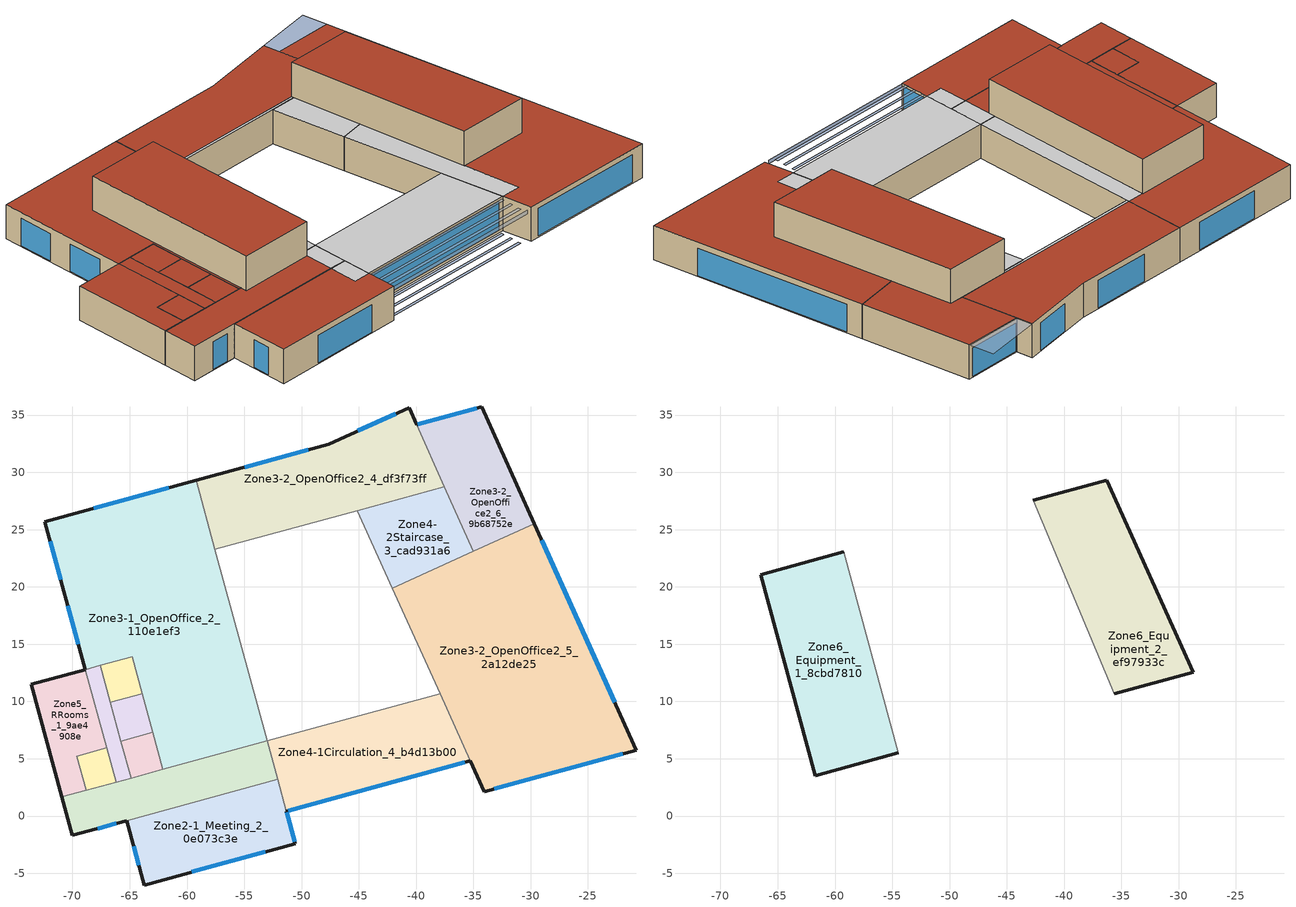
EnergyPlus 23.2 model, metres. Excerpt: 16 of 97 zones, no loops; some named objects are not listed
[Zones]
Zone2-1_Meeting_2_0e073c3e
 floor to Zone2-1_Meeting_3_3b5615bf (Generic Interior Floor): -52.08,3.19 -50.55,-2.42 -63.74,-6.02 -65.27,-0.41 z18.5
 wall outside (Ext_W): -65.27,-0.41 -63.74,-6.02 -50.55,-2.42 -51.32,0.43 z18.5:22
 wall to Zone4-1Circulation_5_8dfb2da8 (Generic Interior Wall): -52.08,3.19 -65.27,-0.41 z18.5:22
 wall to Zone4-1Circulation_4_b4d13b00 (Generic Interior Wall): -51.32,0.43 -52.08,3.19 z18.5:22
 window (U 0.29 SHGC 0.4 Simple Glazing Window): -59.58,-4.89 -53.17,-3.14 / -64.66,-2.65 -64.21,-4.29 z18.6:21.4; -50.6,-2.23 -51.3,0.34 z18.8:21.7
 ceiling to Zone1-1_Atrium_6a8d9a73 (Generic Interior Ceiling): -53.72,2.75 -52.96,-0.01 -51.32,0.43 -52.08,3.19 z22
 roof outside (Ext_R): -65.27,-0.41 -63.74,-6.02 -50.55,-2.42 -51.32,0.43 -52.96,-0.01 -53.72,2.75 z22
Zone2-1_Meeting_6_75394d70
 floor to Zone2-1_Meeting_11_ce9d4c2e (Generic Interior Floor): -62.99,7.3 -62.11,4.08 -64.89,3.32 -65.77,6.54 z18.5
 wall to Zone7Shaft_1_fdb86ad9 (Generic Interior Wall): -65.77,6.54 -64.89,3.32 z18.5:22
 wall to Zone4-1Circulation_5_8dfb2da8 (Generic Interior Wall): -64.89,3.32 -62.11,4.08 z18.5:22
 wall to Zone3-1_OpenOffice_2_110e1ef3 (Generic Interior Wall): -62.11,4.08 -62.99,7.3 z18.5:22
 wall to Zone2-1_Meeting_7_f519f905 (Generic Interior Wall): -62.99,7.3 -65.77,6.54 z18.5:22
 roof outside (Ext_R): -65.77,6.54 -64.89,3.32 -62.11,4.08 -62.99,7.3 z22
Zone2-1_Meeting_7_f519f905
 floor to Zone2-1_Meeting_10_183a7ef1 (Generic Interior Floor): -63.91,10.68 -62.99,7.3 -65.77,6.54 -66.69,9.92 z18.5
 wall to Zone7Shaft_1_fdb86ad9 (Generic Interior Wall): -66.69,9.92 -65.77,6.54 z18.5:22
 wall to Zone3-1_OpenOffice_2_110e1ef3 (Generic Interior Wall): -62.99,7.3 -63.91,10.68 z18.5:22
 wall to Zone2-1_Meeting_8_3de49b7e (Generic Interior Wall): -63.91,10.68 -66.69,9.92 z18.5:22
 roof outside (Ext_R): -66.69,9.92 -65.77,6.54 -62.99,7.3 -63.91,10.68 z22
Zone2-1_Meeting_8_3de49b7e
 floor to Zone2-1_Meeting_9_dc6c83d3 (Generic Interior Floor): -64.79,13.9 -63.91,10.68 -66.69,9.92 -67.57,13.14 z18.5
 wall to Zone7Shaft_1_fdb86ad9 (Generic Interior Wall): -67.57,13.14 -66.69,9.92 z18.5:22
 wall to Zone3-1_OpenOffice_2_110e1ef3 (Generic Interior Wall): -63.91,10.68 -64.79,13.9 -67.57,13.14 z18.5:22
 roof outside (Ext_R): -67.57,13.14 -66.69,9.92 -63.91,10.68 -64.79,13.9 z22
Zone3-1_OpenOffice_2_110e1ef3
 floor to Zone3-1_OpenOffice_3_5765be82 (Generic Interior Floor): -59.21,29.3 -53,6.56 -62.11,4.08 -64.79,13.9 -68.87,12.79 -72.4,25.7 z18.5
 wall outside (Ext_W): -59.21,29.3 -72.4,25.7 -68.87,12.79 z18.5:22
 wall to Zone7Shaft_1_fdb86ad9 (Generic Interior Wall): -68.87,12.79 -67.57,13.14 z18.5:22
 wall to Zone1-1_Atrium_6a8d9a73 (Generic Interior Wall): -53,6.56 -57.56,23.27 z18.5:22
 wall to Zone4-1Circulation_5_8dfb2da8 (Generic Interior Wall): -62.11,4.08 -53,6.56 z18.5:22
 wall to Zone3-2_OpenOffice2_4_df3f73ff (Generic Interior Wall): -57.56,23.27 -59.21,29.3 z18.5:22
 window (U 0.29 SHGC 0.4 Simple Glazing Window): -70.39,18.34 -69.48,14.99 / -71.93,23.97 -71.01,20.62 / -61.59,28.65 -68.14,26.86 z18.6:21.4
 ceiling to Zone1-1_Atrium_6a8d9a73 (Generic Interior Ceiling): -59.26,23.05 -54.64,6.12 -53,6.56 -57.62,23.5 z22
 roof outside (Ext_R): -72.4,25.7 -68.87,12.79 -64.79,13.9 -62.11,4.08 -61.88,4.14 -66.5,21.08 -57.62,23.5 -59.21,29.3 z22
Zone3-2_OpenOffice2_4_df3f73ff
 floor to Zone3-2_OpenOffice2_9_6c3225f9 (Generic Interior Floor): -40.62,35.63 -37.53,28.73 -57.56,23.27 -59.21,29.3 -47.65,32.46 z18.5
 wall outside (Ext_W): -39.96,34.15 -40.62,35.63 -47.65,32.46 -59.21,29.3 z18.5:22
 wall to Zone4-2Staircase_3_cad931a6 (Generic Interior Wall): -45.14,26.66 -37.53,28.73 z18.5:22
 wall to Zone3-2_OpenOffice2_6_9b68752e (Generic Interior Wall): -37.53,28.73 -39.96,34.15 z18.5:22
 wall to Zone1-1_Atrium_6a8d9a73 (Generic Interior Wall): -57.56,23.27 -45.14,26.66 z18.5:22
 window (U 0.29 SHGC 0.4 Simple Glazing Window): -49.44,31.97 -54.95,30.46 / -41.8,35.1 -45.08,33.62 z18.6:21.4
 ceiling to Zone1-1_Atrium_6a8d9a73 (Generic Interior Ceiling): -57.62,23.5 -57.56,23.27 -42.61,27.35 -42.71,27.57 z22
 roof outside (Ext_R): -59.21,29.3 -57.62,23.5 -37.63,28.96 -40.62,35.63 -47.65,32.46 z22
Zone3-2_OpenOffice2_5_2a12de25
 floor to Zone3-2_OpenOffice2_8_104f9eb4 (Generic Interior Floor): -29.7,25.53 -20.78,5.76 -34.06,2.14 -42.07,19.88 z18.5
 wall outside (Ext_W): -35.27,4.82 -34.06,2.14 -20.78,5.76 -29.7,25.53 z18.5:22
 wall to Zone4-2Staircase_3_cad931a6 (Generic Interior Wall): -35.01,23.11 -42.07,19.88 z18.5:22
 wall to Zone4-1Circulation_4_b4d13b00 (Generic Interior Wall): -37.92,10.68 -35.27,4.82 z18.5:22
 wall to Zone3-2_OpenOffice2_6_9b68752e (Generic Interior Wall): -29.7,25.53 -35.01,23.11 z18.5:22
 wall to Zone1-1_Atrium_6a8d9a73 (Generic Interior Wall): -42.07,19.88 -37.92,10.68 z18.5:22
 window (U 0.29 SHGC 0.4 Simple Glazing Window): -22.67,9.93 -29.04,24.07 z18.6:21.4; -33.2,2.37 -21.97,5.44 z18.65:21.45
 ceiling to Zone1-1_Atrium_6a8d9a73 (Generic Interior Ceiling): -42.07,19.88 -35.27,4.82 -33.39,5.33 -39.9,20.87 z22
 roof outside (Ext_R): -33.75,23.68 -28.72,12.54 -35.62,10.65 -33.39,5.33 -35.27,4.82 -34.06,2.14 -20.78,5.76 -29.7,25.53 z22
Zone3-2_OpenOffice2_6_9b68752e
 floor to Zone3-2_OpenOffice2_7_76c03369 (Generic Interior Floor): -34.28,35.7 -29.7,25.53 -35.01,23.11 -39.96,34.15 z18.5
 wall outside (Ext_W): -29.7,25.53 -34.28,35.7 -39.96,34.15 z18.5:22
 wall to Zone4-2Staircase_3_cad931a6 (Generic Interior Wall): -37.53,28.73 -35.01,23.11 z18.5:22
 window (U 0.29 SHGC 0.4 Simple Glazing Window): -34.73,35.58 -39.87,34.18 z18.6:21.5
 roof outside (Ext_R): -39.96,34.15 -37.63,28.96 -36.3,29.32 -33.75,23.68 -29.7,25.53 -34.28,35.7 z22
Zone4-1Circulation_4_b4d13b00
 floor to Zone4-1Circulation_8_3570322d (Generic Interior Floor): -37.92,10.68 -35.27,4.82 -51.32,0.43 -53,6.56 z18.5
 wall outside (Ext_W): -51.32,0.43 -35.27,4.82 z18.5:22
 wall to Zone4-1Circulation_5_8dfb2da8 (Generic Interior Wall): -53,6.56 -52.08,3.19 z18.5:22
 wall to Zone1-1_Atrium_6a8d9a73 (Generic Interior Wall): -37.92,10.68 -53,6.56 z18.5:22
 window (U 0.29 SHGC 0.4 Simple Glazing Window): -51.18,0.47 -35.75,4.69 z18.8:21.7
 ceiling to Zone1-1_Atrium_6a8d9a73 (Generic Interior Ceiling): -53,6.56 -51.32,0.43 -35.27,4.82 -37.92,10.68 z22
Zone4-1Circulation_5_8dfb2da8
 floor to Zone4-1Circulation_7_59bbfa97 (Generic Interior Floor): -53,6.56 -52.08,3.19 -70,-1.7 -70.92,1.67 z18.5
 wall outside (Ext_W): -70.92,1.67 -70,-1.7 -65.27,-0.41 z18.5:22
 wall to Zone8_VRF_1_f76cef6a (Generic Interior Wall): -66.19,2.96 -68.8,2.25 z18.5:22
 wall to Zone7Shaft_1_fdb86ad9 (Generic Interior Wall): -64.89,3.32 -66.19,2.96 z18.5:22
 wall to Zone5_RRooms_1_9ae4908e (Generic Interior Wall): -68.8,2.25 -70.92,1.67 z18.5:22
 window (U 0.29 SHGC 0.4 Simple Glazing Window): -67.8,-1.1 -66.16,-0.65 z18.6:21.4
 ceiling to Zone1-1_Atrium_6a8d9a73 (Generic Interior Ceiling): -54.64,6.12 -53.72,2.75 -52.08,3.19 -53,6.56 z22
 roof outside (Ext_R): -70.92,1.67 -70,-1.7 -53.72,2.75 -54.47,5.51 -61.71,3.53 -61.88,4.14 z22
Zone4-2Staircase_3_cad931a6
 floor to Zone4-2Staircase_4_d96fed0a (Generic Interior Floor): -37.53,28.73 -35.01,23.11 -42.07,19.88 -45.14,26.66 z18.5
 wall to Zone1-1_Atrium_6a8d9a73 (Generic Interior Wall): -45.14,26.66 -42.07,19.88 z18.5:22
 ceiling to Zone1-1_Atrium_6a8d9a73 (Generic Interior Ceiling): -45.14,26.66 -42.07,19.88 -39.9,20.87 -42.61,27.35 z22
Zone5_RRooms_1_9ae4908e
 floor to Zone5_RRooms_2_c6d4a9c9 (Generic Interior Floor): -68.87,12.79 -67.01,5.95 -69.61,5.24 -68.8,2.25 -70.92,1.67 -73.6,11.5 z18.5
 wall outside (Ext_W): -68.87,12.79 -73.6,11.5 -70.92,1.67 z18.5:22
 wall to Zone8_VRF_1_f76cef6a (Generic Interior Wall): -68.8,2.25 -69.61,5.24 -67.01,5.95 z18.5:22
 wall to Zone7Shaft_1_fdb86ad9 (Generic Interior Wall): -67.01,5.95 -68.87,12.79 z18.5:22
 roof outside (Ext_R): -73.6,11.5 -70.92,1.67 -68.8,2.25 -69.61,5.24 -67.01,5.95 -68.87,12.79 z22
Zone7Shaft_1_fdb86ad9
 floor to Zone7Shaft_2_d4b916fd (Generic Interior Floor): -67.57,13.14 -64.89,3.32 -66.19,2.96 -68.87,12.79 z18.5
 wall to Zone8_VRF_1_f76cef6a (Generic Interior Wall): -67.01,5.95 -66.19,2.96 z18.5:22
 roof outside (Ext_R): -68.87,12.79 -66.19,2.96 -64.89,3.32 -67.57,13.14 z22
Zone8_VRF_1_f76cef6a
 floor to Zone8_VRF_2_09ef7482 (Generic Interior Floor): -67.01,5.95 -66.19,2.96 -68.8,2.25 -69.61,5.24 z18.5
 roof outside (Ext_R): -69.61,5.24 -68.8,2.25 -66.19,2.96 -67.01,5.95 z22
Zone6_Equipment_1_8cbd7810
 floor to Zone4-1Circulation_5_8dfb2da8 (Generic Interior Floor): -54.64,6.12 -54.47,5.51 -61.71,3.53 -61.88,4.14 z22
 floor to Zone3-1_OpenOffice_2_110e1ef3 (Generic Interior Floor): -59.26,23.05 -54.64,6.12 -61.88,4.14 -66.5,21.08 z22
 wall outside (Ext_W): -59.26,23.05 -66.5,21.08 -61.71,3.53 -54.47,5.51 z22:25.5
 wall to Zone1-1_Atrium_6a8d9a73 (Generic Interior Wall): -54.47,5.51 -59.26,23.05 z22:25.5
 roof outside (Ext_R): -66.5,21.08 -61.71,3.53 -54.47,5.51 -59.26,23.05 z25.5
Zone6_Equipment_2_ef97933c
 floor to Zone4-2Staircase_3_cad931a6 (Generic Interior Floor): -37.53,28.73 -35.01,23.11 -39.9,20.87 -42.61,27.35 z22
 floor to Zone3-2_OpenOffice2_6_9b68752e (Generic Interior Floor): -36.3,29.32 -33.75,23.68 -35.01,23.11 -37.63,28.96 z22
 floor to Zone3-2_OpenOffice2_5_2a12de25 (Generic Interior Floor): -33.75,23.68 -28.72,12.54 -35.62,10.65 -39.9,20.87 z22
 floor to Zone3-2_OpenOffice2_4_df3f73ff (Generic Interior Floor): -37.63,28.96 -37.53,28.73 -42.61,27.35 -42.71,27.57 z22
 wall outside (Ext_W): -35.62,10.65 -28.72,12.54 -36.3,29.32 -42.71,27.57 z22:25.5
 wall to Zone1-1_Atrium_6a8d9a73 (Generic Interior Wall): -42.71,27.57 -35.62,10.65 z22:25.5
 roof outside (Ext_R): -42.71,27.57 -35.62,10.65 -28.72,12.54 -36.3,29.32 z25.5
shading: -35.08,2.55 -35.01,2.31 -50.67,-1.97 -50.74,-1.73 z22.01; -35.6,4.48 -35.54,4.24 -51.2,-0.04 -51.26,0.2 z18.51; -35.34,3.51 -35.27,3.27 -50.93,-1 -51,-0.76 z22.01; -35.34,3.51 -35.27,3.27 -50.93,-1 -51,-0.76 z18.51; -35.08,2.55 -35.01,2.31 -50.67,-1.97 -50.74,-1.73 z18.51; -50.55,-2.41,21.93 -50.55,-2.4,21.6 -34.55,1.97,21.6 -34.55,1.95,21.93; -40.62,35.63 -39.96,34.15 -34.28,35.7 -35.33,37.98 z22; -35.6,4.48 -35.54,4.24 -51.2,-0.04 -51.26,0.2 z22.01
[Building]
HVACDetailed-Oct-13: North Axis {deg}=0; Terrain=City; Solar Distribution=FullExteriorWithReflections
[Site:Location]
Site 1: Latitude {deg}=0; Longitude {deg}=0; Time Zone {hr}=0; Elevation {m}=0
[Site:WaterMainsTemperature]
Calculation Method=CorrelationFromWeatherFile
[SizingPeriod:DesignDay] Month=7; Day of Month=21; Day Type=SummerDesignDay; Dry-Bulb Temperature Range Modifier Type=DefaultMultipliers; Barometric Pressure {Pa}=100832; Wind Speed {m/s}=4.8; Wind Direction {deg}=260; Rain Indicator=No; Snow Indicator=No; Daylight Saving Time Indicator=No; Solar Model Indicator=ASHRAETau2017; Begin Environment Reset Mode=FullResetAtBeginEnvironment
Name | Maximum Dry-Bulb Temperature {C} | Daily Dry-Bulb Temperature Range {deltaC} | Humidity Condition Type | Wetbulb or DewPoint at Maximum Dry-Bulb {C} | Enthalpy at Maximum Dry-Bulb {J/kg}
Edinburgh.AP Ann Clg .4% Condns DB=>MWB | 22.2 | 10.9 | Wetbulb | 16.8
Edinburgh.AP Ann Clg .4% Condns DP=>MDB | 19.2 | 8.1 | Dewpoint | 16.5
Edinburgh.AP Ann Clg .4% Condns Enth=>MDB | 21.1 | 8.1 | Enthalpy |  | 50300
Edinburgh.AP Ann Clg .4% Condns WB=>MDB | 20.9 | 9.3 | Wetbulb | 17.8
[Material] Thermal Absorptance=0.9
Name | Roughness | Thickness {m} | Conductivity {W/m-K} | Density {kg/m3} | Specific Heat {J/kg-K} | Solar Absorptance | Visible Absorptance
Generic Acoustic Tile | MediumSmooth | 0.02 | 0.06 | 368 | 590 | 0.2 | 0.2
Generic Ceiling Air Gap | Smooth | 0.1 | 0.556 | 1.28 | 1000 | 0.7 | 0.7
Generic Gypsum Board | MediumSmooth | 0.0127 | 0.16 | 800 | 1090 | 0.5 | 0.5
Generic LW Concrete | MediumRough | 0.1 | 0.53 | 1280 | 840 | 0.8 | 0.8
Generic Wall Air Gap | Smooth | 0.1 | 0.667 | 1.28 | 1000 | 0.7 | 0.7
[Material:NoMass] Roughness=MediumRough; Thermal Absorptance=0.9; Solar Absorptance=0.7; Visible Absorptance=0.7
Name | Thermal Resistance {m2-K/W}
MaterialExt_R | 7.54231
MaterialExt_W | 6.51667
[WindowMaterial:SimpleGlazingSystem]
U 0.29 SHGC 0.4 Simple Glazing: U-Factor {W/m2-K}=1.64662; Solar Heat Gain Coefficient=0.4; Visible Transmittance=0.6
[Construction]
Ext_R: MaterialExt_R
Ext_W: MaterialExt_W
Generic Interior Ceiling: Generic LW Concrete, Generic Ceiling Air Gap, Generic Acoustic Tile
Generic Interior Floor: Generic Acoustic Tile, Generic Ceiling Air Gap, Generic LW Concrete
Generic Interior Wall: Generic Gypsum Board, Generic Wall Air Gap, Generic Gypsum Board
U 0.29 SHGC 0.4 Simple Glazing Window: U 0.29 SHGC 0.4 Simple Glazing
[Zone] Multiplier=1; Ceiling Height {m}=3.5; Part of Total Floor Area=Yes
Name | Volume {m3}
Zone2-1_Meeting_2_0e073c3e | 278.6
Zone2-1_Meeting_6_75394d70; Zone2-1_Meeting_8_3de49b7e | 33.7069
Zone2-1_Meeting_7_f519f905 | 35.2952
Zone3-1_OpenOffice_2_110e1ef3 | 977.499
Zone3-2_OpenOffice2_4_df3f73ff | 460.475
Zone3-2_OpenOffice2_5_2a12de25 | 979.215
Zone3-2_OpenOffice2_6_9b68752e | 237.256
Zone4-1Circulation_4_b4d13b00 | 358.906
Zone4-1Circulation_5_8dfb2da8 | 227.03
Zone4-2Staircase_3_cad931a6 | 185.158
Zone5_RRooms_1_9ae4908e | 145.341
Zone6_Equipment_1_8cbd7810 | 477.795
Zone6_Equipment_2_ef97933c | 439.119
Zone7Shaft_1_fdb86ad9 | 48.1241
Zone8_VRF_1_f76cef6a | 29.278
[Space]
Name | Zone | Space Type
Zone2-1_Meeting_2_0e073c3e_Space | Zone2-1_Meeting_2_0e073c3e | 2-1_meeting_br_
Zone2-1_Meeting_6_75394d70_Space | Zone2-1_Meeting_6_75394d70 | 2-1_meeting_br_
Zone2-1_Meeting_7_f519f905_Space | Zone2-1_Meeting_7_f519f905 | 2-1_meeting_br_
Zone2-1_Meeting_8_3de49b7e_Space | Zone2-1_Meeting_8_3de49b7e | 2-1_meeting_br_
Zone3-1_OpenOffice_2_110e1ef3_Space | Zone3-1_OpenOffice_2_110e1ef3 | 3-1_openoffice_br_
Zone3-2_OpenOffice2_4_df3f73ff_Space | Zone3-2_OpenOffice2_4_df3f73ff | 3-2_openoffice2_br_
Zone3-2_OpenOffice2_5_2a12de25_Space | Zone3-2_OpenOffice2_5_2a12de25 | 3-2_openoffice2_br_
Zone3-2_OpenOffice2_6_9b68752e_Space | Zone3-2_OpenOffice2_6_9b68752e | 3-2_openoffice2_br_
Zone4-1Circulation_4_b4d13b00_Space | Zone4-1Circulation_4_b4d13b00 | 4-1_circulation_br_
Zone4-1Circulation_5_8dfb2da8_Space | Zone4-1Circulation_5_8dfb2da8 | 4-1_circulation_br_
Zone4-2Staircase_3_cad931a6_Space | Zone4-2Staircase_3_cad931a6 | 4-2_staircase_br_
Zone5_RRooms_1_9ae4908e_Space | Zone5_RRooms_1_9ae4908e | 5_rrooms_br_
Zone6_Equipment_1_8cbd7810_Space | Zone6_Equipment_1_8cbd7810 | 6_equipment_br_
Zone6_Equipment_2_ef97933c_Space | Zone6_Equipment_2_ef97933c | 6_equipment_br_
Zone7Shaft_1_fdb86ad9_Space | Zone7Shaft_1_fdb86ad9 | 7_shaft_br_
Zone8_VRF_1_f76cef6a_Space | Zone8_VRF_1_f76cef6a | 8_vrf_br_
[SpaceList]
2-1_meeting_br_: Zone2-1_Meeting_12_465e56e5_Space, Zone2-1_Meeting_5_b7a8e0c3_Space, Zone2-1_Meeting_10_183a7ef1_Space, Zone2-1_Meeting_1_eca3b0f8_Space, Zone2-1_Meeting_2_0e073c3e_Space, Zone2-1_Meeting_3_3b5615bf_Space, Zone2-1_Meeting_4_154bf8bc_Space, Zone2-1_Meeting_6_75394d70_Space, Zone2-1_Meeting_7_f519f905_Space, Zone2-1_Meeting_8_3de49b7e_Space, Zone2-1_Meeting_9_dc6c83d3_Space, Zone2-1_Meeting_11_ce9d4c2e_Space, Zone2-1_Meeting_13_bad50b7f_Space, Zone2-1_Meeting_14_58c0fe43_Space, Zone2-1_Meeting_15_54a628b9_Space, Zone2-1_Meeting_16_d44de828_Space, Zone2-1_Meeting_17_ad26577d_Space, Zone2-1_Meeting_18_c3fa0ffe_Space, Zone2-1_Meeting_19_6762c5bd_Space, Zone2-1_Meeting_20_bb5f5374_Space
3-1_openoffice_br_: Zone3-1_OpenOffice_3_5765be82_Space, Zone3-1_OpenOffice_5_09eeacda_Space, Zone3-1_OpenOffice_1_9fee57e6_Space, Zone3-1_OpenOffice_2_110e1ef3_Space, Zone3-1_OpenOffice_4_da0df4cb_Space
3-2_openoffice2_br_: Zone3-2_OpenOffice2_16_adf85eec_Space, Zone3-2_OpenOffice2_9_6c3225f9_Space, Zone3-2_OpenOffice2_10_b9c5c1e2_Space, Zone3-2_OpenOffice2_5_2a12de25_Space, Zone3-2_OpenOffice2_15_cc8116dd_Space, Zone3-2_OpenOffice2_18_c00ed735_Space, Zone3-2_OpenOffice2_8_104f9eb4_Space, Zone3-2_OpenOffice2_1_ece2c271_Space, Zone3-2_OpenOffice2_2_5518a8fc_Space, Zone3-2_OpenOffice2_3_c814639c_Space, Zone3-2_OpenOffice2_13_3028a123_Space, Zone3-2_OpenOffice2_4_df3f73ff_Space, Zone3-2_OpenOffice2_6_9b68752e_Space, Zone3-2_OpenOffice2_7_76c03369_Space, Zone3-2_OpenOffice2_17_2225e337_Space, Zone3-2_OpenOffice2_11_e9a9f9c3_Space, Zone3-2_OpenOffice2_12_5847d1c6_Space, Zone3-2_OpenOffice2_14_e2d86807_Space, Zone3-2_OpenOffice2_19_923a5f36_Space
4-1_circulation_br_: Zone4-1Circulation_16_2a4f0543_Space, Zone4-1Circulation_12_c76a91c3_Space, Zone4-1Circulation_5_8dfb2da8_Space, Zone4-1Circulation_4_b4d13b00_Space, Zone4-1Circulation_13_936781d5_Space, Zone4-1Circulation_3_90c8337a_Space, Zone4-1Circulation_8_3570322d_Space, Zone4-1Circulation_1_7168e09f_Space, Zone4-1Circulation_15_3297f70c_Space, Zone4-1Circulation_2_bd6d9cbe_Space, Zone4-1Circulation_6_541f55f8_Space, Zone4-1Circulation_14_3c9cbe47_Space, Zone4-1Circulation_7_59bbfa97_Space, Zone4-1Circulation_9_7399e7a8_Space, Zone4-1Circulation_10_7739e39b_Space, Zone4-1Circulation_11_8851a81f_Space
4-2_staircase_br_: Zone4-2Staircase_6_98eb0e3c_Space, Zone4-2Staircase_4_d96fed0a_Space, Zone4-2Staircase_1_acd995b7_Space, Zone4-2Staircase_2_971aa7ec_Space, Zone4-2Staircase_3_cad931a6_Space, Zone4-2Staircase_5_7ce0751d_Space, Zone4-2Staircase_7_666e637a_Space, Zone4-2Staircase_8_023d3ca0_Space, Zone4-2Staircase_9_593accb5_Space, Zone4-2Staircase_11_8b1e9cfb_Space, Zone4-2Staircase_10_d5759218_Space
5_rrooms_br_: Zone5_RRooms_4_994341f5_Space, Zone5_RRooms_1_9ae4908e_Space, Zone5_RRooms_2_c6d4a9c9_Space, Zone5_RRooms_3_dfa855b2_Space, Zone5_RRooms_5_0ecbe711_Space, Zone5_RRooms_6_ff18170c_Space
6_equipment_br_: Zone6_Equipment_1_8cbd7810_Space, Zone6_Equipment_2_ef97933c_Space, Zone6_Equipment_3_f31a8878_Space
7_shaft_br_: Zone7Shaft_6_667e71f6_Space, Zone7Shaft_1_fdb86ad9_Space, Zone7Shaft_2_d4b916fd_Space, Zone7Shaft_3_ea084389_Space, Zone7Shaft_4_d39f6429_Space, Zone7Shaft_5_db2deef5_Space
8_vrf_br_: Zone8_VRF_3_160597a0_Space, Zone8_VRF_1_f76cef6a_Space, Zone8_VRF_2_09ef7482_Space, Zone8_VRF_4_a320504e_Space, Zone8_VRF_5_13a416ad_Space
[Lights] Design Level Calculation Method=Watts/Area; Return Air Fraction=0; Fraction Radiant=0.32; Fraction Visible=0.25; Fraction Replaceable=1
Name | Zone or ZoneList or Space or SpaceList | Schedule | Watts per Zone Floor Area {W/m2}
lt_2-1_meeting_br_ | 2-1_meeting_br_ | lt_sch_2-1_meeting_br_ | 5.7
lt_3-1_openoffice_br_ | 3-1_openoffice_br_ | lt_sch_3-1_openoffice_br_ | 4.5
lt_3-2_openoffice2_br_ | 3-2_openoffice2_br_ | lt_sch_3-2_openoffice2_br_ | 4.5
lt_4-1_circulation_br_ | 4-1_circulation_br_ | lt_sch_4-1_circulation_br_ | 3.75
lt_4-2_staircase_br_ | 4-2_staircase_br_ | lt_sch_4-2_staircase_br_ | 3.75
lt_5_rrooms_br_ | 5_rrooms_br_ | lt_sch_5_rrooms_br_ | 10
lt_6_equipment_br_ | 6_equipment_br_ | lt_sch_6_equipment_br_ | 3.75
lt_7_shaft_br_ | 7_shaft_br_ | lt_sch_7_shaft_br_ | 0
[People] Number of People Calculation Method=People/Area; Fraction Radiant=0.3; Activity Level Schedule=Seated Adult Activity
Name | Zone or ZoneList or Space or SpaceList | Number of People Schedule | People per Floor Area {person/m2}
ppl_2-1_meeting_br_ | 2-1_meeting_br_ | ppl_sch_2-1_meeting_br_ | 0.5
ppl_3-1_openoffice_br_ | 3-1_openoffice_br_ | ppl_sch_3-1_openoffice_br_ | 0.1
ppl_3-2_openoffice2_br_ | 3-2_openoffice2_br_ | ppl_sch_3-2_openoffice2_br_ | 0.1
ppl_4-1_circulation_br_ | 4-1_circulation_br_ | ppl_sch_4-1_circulation_br_ | 0
ppl_4-2_staircase_br_ | 4-2_staircase_br_ | ppl_sch_4-2_staircase_br_ | 0
ppl_5_rrooms_br_ | 5_rrooms_br_ | ppl_sch_5_rrooms_br_ | 0
ppl_6_equipment_br_ | 6_equipment_br_ | ppl_sch_6_equipment_br_ | 0
ppl_7_shaft_br_ | 7_shaft_br_ | ppl_sch_7_shaft_br_ | 0
[ElectricEquipment] Design Level Calculation Method=Watts/Area; Fraction Latent=0; Fraction Radiant=0; Fraction Lost=0
Name | Zone or ZoneList or Space or SpaceList | Schedule | Watts per Zone Floor Area {W/m2}
eq_2-1_meeting_br_ | 2-1_meeting_br_ | eq_sch_2-1_meeting_br_ | 20
eq_3-1_openoffice_br_ | 3-1_openoffice_br_ | eq_sch_3-1_openoffice_br_ | 16
eq_3-2_openoffice2_br_ | 3-2_openoffice2_br_ | eq_sch_3-2_openoffice2_br_ | 16
eq_4-1_circulation_br_ | 4-1_circulation_br_ | eq_sch_4-1_circulation_br_ | 0
eq_4-2_staircase_br_ | 4-2_staircase_br_ | eq_sch_4-2_staircase_br_ | 0
eq_5_rrooms_br_ | 5_rrooms_br_ | eq_sch_5_rrooms_br_ | 0
eq_6_equipment_br_ | 6_equipment_br_ | eq_sch_6_equipment_br_ | 0
eq_7_shaft_br_ | 7_shaft_br_ | eq_sch_7_shaft_br_ | 0
[ZoneInfiltration:DesignFlowRate] Schedule=inftr_sch_office-m-c_br_; Design Flow Rate Calculation Method=Flow/ExteriorArea; 7th field=0.00027; Constant Term Coefficient=1; Temperature Term Coefficient=0; Velocity Term Coefficient=0
Name | Zone or ZoneList or Space or SpaceList
inftr_office-m-c_br_ 2 | 2-1_meeting_br_
inftr_office-m-c_br_ | 3-1_openoffice_br_
inftr_office-m-c_br_ 12 | 3-2_openoffice2_br_
inftr_office-m-c_br_ 1 | 4-1_circulation_br_
inftr_office-m-c_br_ 9 | 4-2_staircase_br_
inftr_office-m-c_br_ 7 | 5_rrooms_br_
inftr_office-m-c_br_ 11 | 6_equipment_br_
inftr_office-m-c_br_ 5 | 7_shaft_br_
inftr_office-m-c_br_ 8 | 8_vrf_br_
[ZoneVentilation:WindandStackOpenArea] Opening Area {m2}=0; Opening Area Fraction Schedule=NaturalVent; Opening Effectiveness=0; Discharge Coefficient for Opening=0.45; Minimum Indoor Temperature {C}=0; Maximum Indoor Temperature {C}=100; Delta Temperature {deltaC}=-100; Minimum Outdoor Temperature {C}=-100; Maximum Outdoor Temperature {C}=100; Maximum Wind Speed {m/s}=40
Name | Zone or Space | Effective Angle {deg} | Height Difference {m}
win-SW_11_40957d59_Opening | Zone2-1_Meeting_2_0e073c3e | 165 | 0.7
win-NE_25_4cc3e25a_Opening | Zone2-1_Meeting_2_0e073c3e | 255 | 0.7
win-NE_20_3b5b54c8_Opening | Zone2-1_Meeting_2_0e073c3e | 75 | 0.725
win-NE_44_a10dfc16_Opening; win-NE_49_2a193f08_Opening | Zone3-1_OpenOffice_2_110e1ef3 | 255 | 0.7
win-NE_31_934a7124_Opening | Zone3-1_OpenOffice_2_110e1ef3 | 345 | 0.7
win-NE_54_58600712_Opening | Zone3-2_OpenOffice2_4_df3f73ff | 345 | 0.7
win-NE_35_eabce0e2_Opening | Zone3-2_OpenOffice2_4_df3f73ff | 336 | 0.7
win-NE_60_8c6739bc_Opening | Zone3-2_OpenOffice2_5_2a12de25 | 66 | 0.7
win-SW_4_a5a34d8b_Opening | Zone3-2_OpenOffice2_5_2a12de25 | 165 | 0.7
win-NE_38_280f227b_Opening | Zone3-2_OpenOffice2_6_9b68752e | 345 | 0.725
win-SW_6_a6255ac0_Opening | Zone4-1Circulation_4_b4d13b00 | 165 | 0.725
win-NE_21_6db68a06_Opening | Zone4-1Circulation_5_8dfb2da8 | 165 | 0.7
[Zone equipment]
Zone7Shaft_1_fdb86ad9: Zone7Shaft_1_fdb86ad9 Ideal Loads Air System
[Sizing:Zone]
Zone7Shaft_1_fdb86ad9: Zone Cooling Design Supply Air Temperature Input Method=SupplyAirTemperature; Zone Cooling Design Supply Air Temperature {C}=14; Zone Cooling Design Supply Air Temperature Difference {deltaC}=11.11; Zone Heating Design Supply Air Temperature Input Method=SupplyAirTemperature; Zone Heating Design Supply Air Temperature {C}=40; Zone Heating Design Supply Air Temperature Difference {deltaC}=11.11; Zone Cooling Design Supply Air Humidity Ratio {kgWater/kgDryAir}=0.0085; Zone Heating Design Supply Air Humidity Ratio {kgWater/kgDryAir}=0.008; Design Specification Outdoor Air Object=Zone7Shaft_1_fdb86ad9 Zero air DSOA; Cooling Design Air Flow Method=DesignDay; Cooling Design Air Flow Rate {m3/s}=0; Cooling Minimum Air Flow per Zone Floor Area {m3/s-m2}=0.000762; Cooling Minimum Air Flow {m3/s}=0; Cooling Minimum Air Flow Fraction=0; Heating Design Air Flow Method=DesignDay; Heating Design Air Flow Rate {m3/s}=0; Heating Maximum Air Flow per Zone Floor Area {m3/s-m2}=0.002032; Heating Maximum Air Flow {m3/s}=0.141576; Heating Maximum Air Flow Fraction=0.3; Account for Dedicated Outdoor Air System=No; Zone Load Sizing Method=Sensible Load Only No Latent Load; Zone Latent Cooling Design Supply Air Humidity Ratio Input Method=HumidityRatioDifference; Zone Cooling Design Supply Air Humidity Ratio Difference {kgWater/kgDryAir}=0.005; Zone Latent Heating Design Supply Air Humidity Ratio Input Method=HumidityRatioDifference; Zone Humidification Design Supply Air Humidity Ratio Difference {kgWater/kgDryAir}=0.005
[DesignSpecification:OutdoorAir]
Zone7Shaft_1_fdb86ad9 Zero air DSOA: Outdoor Air Method=Sum; Outdoor Air Flow per Person {m3/s-person}=0; Outdoor Air Flow per Zone Floor Area {m3/s-m2}=0; Outdoor Air Flow per Zone {m3/s}=0; Outdoor Air Flow Air Changes per Hour {1/hr}=0
[Schedule:Day:Hourly]
Seated Adult Activity_Day Schedule: Activity Level, 120, 120, 120, 120, 120, 120, 120, 120, 120, 120, 120, 120, 120, 120, 120, 120, 120, 120, 120, 120, 120, 120, 120, 120
NaturalVent_Sunday; NaturalVent_Monday_SmrDsn_WntrDsn 1; NaturalVent_Hol 1; lt_sch_2-1_meeting_br__Sunday; lt_sch_2-1_meeting_br__Monday_SmrDsn_WntrDsn 1; lt_sch_2-1_meeting_br__Hol 1; ppl_sch_2-1_meeting_br__Sunday; ppl_sch_2-1_meeting_br__Monday_SmrDsn_WntrDsn 1; ppl_sch_2-1_meeting_br__Hol 1; lt_sch_3-1_openoffice_br__Sunday; lt_sch_3-1_openoffice_br__Monday_SmrDsn_WntrDsn 1; lt_sch_3-1_openoffice_br__Hol 1; ppl_sch_3-1_openoffice_br__Sunday; ppl_sch_3-1_openoffice_br__Monday_SmrDsn_WntrDsn 1; ppl_sch_3-1_openoffice_br__Hol 1; lt_sch_3-2_openoffice2_br__Sunday; lt_sch_3-2_openoffice2_br__Monday_SmrDsn_WntrDsn 1; lt_sch_3-2_openoffice2_br__Hol 1; ppl_sch_3-2_openoffice2_br__Sunday; ppl_sch_3-2_openoffice2_br__Monday_SmrDsn_WntrDsn 1; ppl_sch_3-2_openoffice2_br__Hol 1; lt_sch_4-1_circulation_br__Sunday; lt_sch_4-1_circulation_br__Monday_SmrDsn_WntrDsn 1; lt_sch_4-1_circulation_br__Hol 1; ppl_sch_4-1_circulation_br__Sunday; ppl_sch_4-1_circulation_br__Monday_SmrDsn_WntrDsn 1; ppl_sch_4-1_circulation_br__Hol 1; lt_sch_4-2_staircase_br__Sunday; lt_sch_4-2_staircase_br__Monday_SmrDsn_WntrDsn 1; lt_sch_4-2_staircase_br__Hol 1; ppl_sch_4-2_staircase_br__Sunday; ppl_sch_4-2_staircase_br__Monday_SmrDsn_WntrDsn 1; ppl_sch_4-2_staircase_br__Hol 1; lt_sch_5_rrooms_br__Sunday; lt_sch_5_rrooms_br__Monday_SmrDsn_WntrDsn 1; lt_sch_5_rrooms_br__Hol 1; ppl_sch_5_rrooms_br__Sunday; ppl_sch_5_rrooms_br__Monday_SmrDsn_WntrDsn 1; ppl_sch_5_rrooms_br__Hol 1; lt_sch_6_equipment_br__Sunday; lt_sch_6_equipment_br__Monday_SmrDsn_WntrDsn 1; lt_sch_6_equipment_br__Hol 1; ppl_sch_6_equipment_br__Sunday; ppl_sch_6_equipment_br__Monday_SmrDsn_WntrDsn 1; ppl_sch_6_equipment_br__Hol 1: Fractional, 0, 0, 0, 0, 0, 0, 0, 0, 0, 0, 0, 0, 0, 0, 0, 0, 0, 0, 0, 0, 0, 0, 0, 0
NaturalVent_SundayWeekday; NaturalVent_Monday_SmrDsn 1: Fractional, 0, 0, 0, 0, 0, 0, 0, 0, 1, 1, 1, 1, 1, 1, 1, 1, 1, 1, 1, 0, 0, 0, 0, 0
lt_sch_2-1_meeting_br__Weekday; lt_sch_2-1_meeting_br__Monday_SmrDsn 1; lt_sch_3-1_openoffice_br__Weekday; lt_sch_3-1_openoffice_br__Monday_SmrDsn 1; lt_sch_3-2_openoffice2_br__Weekday; lt_sch_3-2_openoffice2_br__Monday_SmrDsn 1; lt_sch_4-1_circulation_br__Weekday; lt_sch_4-1_circulation_br__Monday_SmrDsn 1; lt_sch_4-2_staircase_br__Weekday; lt_sch_4-2_staircase_br__Monday_SmrDsn 1; lt_sch_5_rrooms_br__Weekday; lt_sch_5_rrooms_br__Monday_SmrDsn 1: Fractional, 0, 0, 0, 0, 0, 0, 0, 1, 1, 1, 1, 1, 1, 1, 1, 1, 1, 1, 1, 0, 0, 0, 0, 0
ppl_sch_2-1_meeting_br__Weekday; ppl_sch_2-1_meeting_br__Monday_SmrDsn 1; ppl_sch_3-1_openoffice_br__Weekday; ppl_sch_3-1_openoffice_br__Monday_SmrDsn 1; ppl_sch_3-2_openoffice2_br__Weekday; ppl_sch_3-2_openoffice2_br__Monday_SmrDsn 1; ppl_sch_4-1_circulation_br__Weekday; ppl_sch_4-1_circulation_br__Monday_SmrDsn 1; ppl_sch_4-2_staircase_br__Weekday; ppl_sch_4-2_staircase_br__Monday_SmrDsn 1; ppl_sch_5_rrooms_br__Weekday; ppl_sch_5_rrooms_br__Monday_SmrDsn 1: Fractional, 0, 0, 0, 0, 0, 0, 0, 0.25, 0.5, 1, 1, 1, 0.75, 0.75, 1, 1, 1, 0.5, 0.25, 0, 0, 0, 0, 0
eq_sch_2-1_meeting_br__Sunday; eq_sch_2-1_meeting_br__Monday_SmrDsn_WntrDsn 1; eq_sch_2-1_meeting_br__Hol 1; eq_sch_3-1_openoffice_br__Sunday; eq_sch_3-1_openoffice_br__Monday_SmrDsn_WntrDsn 1; eq_sch_3-1_openoffice_br__Hol 1; eq_sch_3-2_openoffice2_br__Sunday; eq_sch_3-2_openoffice2_br__Monday_SmrDsn_WntrDsn 1; eq_sch_3-2_openoffice2_br__Hol 1; eq_sch_4-1_circulation_br__Sunday; eq_sch_4-1_circulation_br__Monday_SmrDsn_WntrDsn 1; eq_sch_4-1_circulation_br__Hol 1; eq_sch_4-2_staircase_br__Sunday; eq_sch_4-2_staircase_br__Monday_SmrDsn_WntrDsn 1; eq_sch_4-2_staircase_br__Hol 1: Fractional, 0.054, 0.054, 0.054, 0.054, 0.054, 0.054, 0.054, 0.054, 0.054, 0.054, 0.054, 0.054, 0.054, 0.054, 0.054, 0.054, 0.054, 0.054, 0.054, 0.054, 0.054, 0.054, 0.054, 0.054
eq_sch_2-1_meeting_br__Weekday; eq_sch_2-1_meeting_br__Monday_SmrDsn 1; eq_sch_3-1_openoffice_br__Weekday; eq_sch_3-1_openoffice_br__Monday_SmrDsn 1; eq_sch_3-2_openoffice2_br__Weekday; eq_sch_3-2_openoffice2_br__Monday_SmrDsn 1; eq_sch_4-1_circulation_br__Weekday; eq_sch_4-1_circulation_br__Monday_SmrDsn 1; eq_sch_4-2_staircase_br__Weekday; eq_sch_4-2_staircase_br__Monday_SmrDsn 1: Fractional, 0.054, 0.054, 0.054, 0.054, 0.054, 0.054, 0.054, 1, 1, 1, 1, 1, 1, 1, 1, 1, 1, 1, 1, 1, 0.054, 0.054, 0.054, 0.054
eq_sch_5_rrooms_br__Sunday; eq_sch_5_rrooms_br__Monday_SmrDsn_WntrDsn 1; eq_sch_5_rrooms_br__Hol 1: Fractional, 0.046, 0.046, 0.046, 0.046, 0.046, 0.046, 0.046, 0.046, 0.046, 0.046, 0.046, 0.046, 0.046, 0.046, 0.046, 0.046, 0.046, 0.046, 0.046, 0.046, 0.046, 0.046, 0.046, 0.046
eq_sch_5_rrooms_br__Weekday; eq_sch_5_rrooms_br__Monday_SmrDsn 1: Fractional, 0.046, 0.046, 0.046, 0.046, 0.046, 0.046, 0.046, 0.046, 1, 1, 1, 1, 1, 1, 1, 1, 1, 1, 0.046, 0.046, 0.046, 0.046, 0.046, 0.046
lt_sch_6_equipment_br__Weekday; lt_sch_6_equipment_br__Monday_SmrDsn 1: Fractional, 0, 0, 0, 0, 0, 0, 0, 0, 0, 1, 1, 1, 1, 1, 1, 1, 1, 0, 0, 0, 0, 0, 0, 0
ppl_sch_6_equipment_br__Weekday; ppl_sch_6_equipment_br__Monday_SmrDsn 1: Fractional, 0, 0, 0, 0, 0, 0, 0, 0, 0, 0.01, 0.01, 0.01, 0.01, 0.01, 0.01, 0.01, 0.01, 0, 0, 0, 0, 0, 0, 0
eq_sch_6_equipment_br__Sunday; eq_sch_6_equipment_br__Monday_SmrDsn_WntrDsn 1; eq_sch_6_equipment_br__Hol 1: Fractional, 0.095, 0.095, 0.095, 0.095, 0.095, 0.095, 0.095, 0.095, 0.095, 0.3, 0.3, 0.3, 0.3, 0.3, 0.3, 0.3, 0.3, 0.095, 0.095, 0.095, 0.095, 0.095, 0.095, 0.095
eq_sch_6_equipment_br__Weekday; eq_sch_6_equipment_br__Monday_SmrDsn 1: Fractional, 0.095, 0.095, 0.095, 0.095, 0.095, 0.095, 0.095, 1, 1, 1, 1, 1, 1, 1, 1, 1, 1, 1, 1, 1, 0.095, 0.095, 0.095, 0.095
lt_sch_7_shaft_br__Sunday; lt_sch_7_shaft_br__Monday_SmrDsn_WntrDsn 1; lt_sch_7_shaft_br__Hol 1; ppl_sch_7_shaft_br__Sunday; ppl_sch_7_shaft_br__Monday_SmrDsn_WntrDsn 1; ppl_sch_7_shaft_br__Hol 1; eq_sch_7_shaft_br__Sunday; eq_sch_7_shaft_br__Monday_SmrDsn_WntrDsn 1; eq_sch_7_shaft_br__Hol 1: Fractional, 0.025, 0.025, 0.025, 0.025, 0.025, 0.025, 0.025, 0.025, 0.025, 0.025, 0.025, 0.025, 0.025, 0.025, 0.025, 0.025, 0.025, 0.025, 0.025, 0.025, 0.025, 0.025, 0.025, 0.025
lt_sch_7_shaft_br__Weekday; lt_sch_7_shaft_br__Monday_SmrDsn 1; ppl_sch_7_shaft_br__Weekday; ppl_sch_7_shaft_br__Monday_SmrDsn 1; eq_sch_7_shaft_br__Weekday; eq_sch_7_shaft_br__Monday_SmrDsn 1: Fractional, 0.05, 0.05, 0.05, 0.05, 0.1, 0.1, 0.1, 0.2, 0.4, 0.75, 0.75, 0.75, 0.75, 0.75, 0.75, 0.75, 0.75, 0.4, 0.2, 0.1, 0.1, 0.1, 0.05, 0.05
inftr_sch_office-m-c_br__Hol 1; inftr_sch_office-m-c_br__Sunday; inftr_sch_office-m-c_br__Sunday_SmrDsn 1; inftr_sch_office-m-c_br__Sunday_SmrDsn_WntrDsn 1: Fractional, 1, 1, 1, 1, 1, 1, 1, 1, 1, 1, 1, 1, 1, 1, 1, 1, 1, 1, 1, 1, 1, 1, 1, 1
[Schedule:Week:Daily]
Seated Adult Activity Week Rule - Jan1-Dec31: Seated Adult Activity_Day Schedule, Seated Adult Activity_Day Schedule, Seated Adult Activity_Day Schedule, Seated Adult Activity_Day Schedule, Seated Adult Activity_Day Schedule, Seated Adult Activity_Day Schedule, Seated Adult Activity_Day Schedule, Seated Adult Activity_Day Schedule, Seated Adult Activity_Day Schedule, Seated Adult Activity_Day Schedule, Seated Adult Activity_Day Schedule, Seated Adult Activity_Day Schedule
NaturalVent Week Rule - Jan1-Dec31: NaturalVent_Sunday, NaturalVent_SundayWeekday, NaturalVent_SundayWeekday, NaturalVent_SundayWeekday, NaturalVent_SundayWeekday, NaturalVent_SundayWeekday, NaturalVent_Sunday, NaturalVent_Hol 1, NaturalVent_Monday_SmrDsn 1, NaturalVent_Monday_SmrDsn_WntrDsn 1, NaturalVent_Sunday, NaturalVent_Sunday
lt_sch_2-1_meeting_br_ Week Rule - Jan1-Dec31: lt_sch_2-1_meeting_br__Sunday, lt_sch_2-1_meeting_br__Weekday, lt_sch_2-1_meeting_br__Weekday, lt_sch_2-1_meeting_br__Weekday, lt_sch_2-1_meeting_br__Weekday, lt_sch_2-1_meeting_br__Weekday, lt_sch_2-1_meeting_br__Sunday, lt_sch_2-1_meeting_br__Hol 1, lt_sch_2-1_meeting_br__Monday_SmrDsn 1, lt_sch_2-1_meeting_br__Monday_SmrDsn_WntrDsn 1, lt_sch_2-1_meeting_br__Sunday, lt_sch_2-1_meeting_br__Sunday
ppl_sch_2-1_meeting_br_ Week Rule - Jan1-Dec31: ppl_sch_2-1_meeting_br__Sunday, ppl_sch_2-1_meeting_br__Weekday, ppl_sch_2-1_meeting_br__Weekday, ppl_sch_2-1_meeting_br__Weekday, ppl_sch_2-1_meeting_br__Weekday, ppl_sch_2-1_meeting_br__Weekday, ppl_sch_2-1_meeting_br__Sunday, ppl_sch_2-1_meeting_br__Hol 1, ppl_sch_2-1_meeting_br__Monday_SmrDsn 1, ppl_sch_2-1_meeting_br__Monday_SmrDsn_WntrDsn 1, ppl_sch_2-1_meeting_br__Sunday, ppl_sch_2-1_meeting_br__Sunday
eq_sch_2-1_meeting_br_ Week Rule - Jan1-Dec31: eq_sch_2-1_meeting_br__Sunday, eq_sch_2-1_meeting_br__Weekday, eq_sch_2-1_meeting_br__Weekday, eq_sch_2-1_meeting_br__Weekday, eq_sch_2-1_meeting_br__Weekday, eq_sch_2-1_meeting_br__Weekday, eq_sch_2-1_meeting_br__Sunday, eq_sch_2-1_meeting_br__Hol 1, eq_sch_2-1_meeting_br__Monday_SmrDsn 1, eq_sch_2-1_meeting_br__Monday_SmrDsn_WntrDsn 1, eq_sch_2-1_meeting_br__Sunday, eq_sch_2-1_meeting_br__Sunday
lt_sch_3-1_openoffice_br_ Week Rule - Jan1-Dec31: lt_sch_3-1_openoffice_br__Sunday, lt_sch_3-1_openoffice_br__Weekday, lt_sch_3-1_openoffice_br__Weekday, lt_sch_3-1_openoffice_br__Weekday, lt_sch_3-1_openoffice_br__Weekday, lt_sch_3-1_openoffice_br__Weekday, lt_sch_3-1_openoffice_br__Sunday, lt_sch_3-1_openoffice_br__Hol 1, lt_sch_3-1_openoffice_br__Monday_SmrDsn 1, lt_sch_3-1_openoffice_br__Monday_SmrDsn_WntrDsn 1, lt_sch_3-1_openoffice_br__Sunday, lt_sch_3-1_openoffice_br__Sunday
ppl_sch_3-1_openoffice_br_ Week Rule - Jan1-Dec31: ppl_sch_3-1_openoffice_br__Sunday, ppl_sch_3-1_openoffice_br__Weekday, ppl_sch_3-1_openoffice_br__Weekday, ppl_sch_3-1_openoffice_br__Weekday, ppl_sch_3-1_openoffice_br__Weekday, ppl_sch_3-1_openoffice_br__Weekday, ppl_sch_3-1_openoffice_br__Sunday, ppl_sch_3-1_openoffice_br__Hol 1, ppl_sch_3-1_openoffice_br__Monday_SmrDsn 1, ppl_sch_3-1_openoffice_br__Monday_SmrDsn_WntrDsn 1, ppl_sch_3-1_openoffice_br__Sunday, ppl_sch_3-1_openoffice_br__Sunday
eq_sch_3-1_openoffice_br_ Week Rule - Jan1-Dec31: eq_sch_3-1_openoffice_br__Sunday, eq_sch_3-1_openoffice_br__Weekday, eq_sch_3-1_openoffice_br__Weekday, eq_sch_3-1_openoffice_br__Weekday, eq_sch_3-1_openoffice_br__Weekday, eq_sch_3-1_openoffice_br__Weekday, eq_sch_3-1_openoffice_br__Sunday, eq_sch_3-1_openoffice_br__Hol 1, eq_sch_3-1_openoffice_br__Monday_SmrDsn 1, eq_sch_3-1_openoffice_br__Monday_SmrDsn_WntrDsn 1, eq_sch_3-1_openoffice_br__Sunday, eq_sch_3-1_openoffice_br__Sunday
lt_sch_3-2_openoffice2_br_ Week Rule - Jan1-Dec31: lt_sch_3-2_openoffice2_br__Sunday, lt_sch_3-2_openoffice2_br__Weekday, lt_sch_3-2_openoffice2_br__Weekday, lt_sch_3-2_openoffice2_br__Weekday, lt_sch_3-2_openoffice2_br__Weekday, lt_sch_3-2_openoffice2_br__Weekday, lt_sch_3-2_openoffice2_br__Sunday, lt_sch_3-2_openoffice2_br__Hol 1, lt_sch_3-2_openoffice2_br__Monday_SmrDsn 1, lt_sch_3-2_openoffice2_br__Monday_SmrDsn_WntrDsn 1, lt_sch_3-2_openoffice2_br__Sunday, lt_sch_3-2_openoffice2_br__Sunday
ppl_sch_3-2_openoffice2_br_ Week Rule - Jan1-Dec31: ppl_sch_3-2_openoffice2_br__Sunday, ppl_sch_3-2_openoffice2_br__Weekday, ppl_sch_3-2_openoffice2_br__Weekday, ppl_sch_3-2_openoffice2_br__Weekday, ppl_sch_3-2_openoffice2_br__Weekday, ppl_sch_3-2_openoffice2_br__Weekday, ppl_sch_3-2_openoffice2_br__Sunday, ppl_sch_3-2_openoffice2_br__Hol 1, ppl_sch_3-2_openoffice2_br__Monday_SmrDsn 1, ppl_sch_3-2_openoffice2_br__Monday_SmrDsn_WntrDsn 1, ppl_sch_3-2_openoffice2_br__Sunday, ppl_sch_3-2_openoffice2_br__Sunday
eq_sch_3-2_openoffice2_br_ Week Rule - Jan1-Dec31: eq_sch_3-2_openoffice2_br__Sunday, eq_sch_3-2_openoffice2_br__Weekday, eq_sch_3-2_openoffice2_br__Weekday, eq_sch_3-2_openoffice2_br__Weekday, eq_sch_3-2_openoffice2_br__Weekday, eq_sch_3-2_openoffice2_br__Weekday, eq_sch_3-2_openoffice2_br__Sunday, eq_sch_3-2_openoffice2_br__Hol 1, eq_sch_3-2_openoffice2_br__Monday_SmrDsn 1, eq_sch_3-2_openoffice2_br__Monday_SmrDsn_WntrDsn 1, eq_sch_3-2_openoffice2_br__Sunday, eq_sch_3-2_openoffice2_br__Sunday
lt_sch_4-1_circulation_br_ Week Rule - Jan1-Dec31: lt_sch_4-1_circulation_br__Sunday, lt_sch_4-1_circulation_br__Weekday, lt_sch_4-1_circulation_br__Weekday, lt_sch_4-1_circulation_br__Weekday, lt_sch_4-1_circulation_br__Weekday, lt_sch_4-1_circulation_br__Weekday, lt_sch_4-1_circulation_br__Sunday, lt_sch_4-1_circulation_br__Hol 1, lt_sch_4-1_circulation_br__Monday_SmrDsn 1, lt_sch_4-1_circulation_br__Monday_SmrDsn_WntrDsn 1, lt_sch_4-1_circulation_br__Sunday, lt_sch_4-1_circulation_br__Sunday
ppl_sch_4-1_circulation_br_ Week Rule - Jan1-Dec31: ppl_sch_4-1_circulation_br__Sunday, ppl_sch_4-1_circulation_br__Weekday, ppl_sch_4-1_circulation_br__Weekday, ppl_sch_4-1_circulation_br__Weekday, ppl_sch_4-1_circulation_br__Weekday, ppl_sch_4-1_circulation_br__Weekday, ppl_sch_4-1_circulation_br__Sunday, ppl_sch_4-1_circulation_br__Hol 1, ppl_sch_4-1_circulation_br__Monday_SmrDsn 1, ppl_sch_4-1_circulation_br__Monday_SmrDsn_WntrDsn 1, ppl_sch_4-1_circulation_br__Sunday, ppl_sch_4-1_circulation_br__Sunday
eq_sch_4-1_circulation_br_ Week Rule - Jan1-Dec31: eq_sch_4-1_circulation_br__Sunday, eq_sch_4-1_circulation_br__Weekday, eq_sch_4-1_circulation_br__Weekday, eq_sch_4-1_circulation_br__Weekday, eq_sch_4-1_circulation_br__Weekday, eq_sch_4-1_circulation_br__Weekday, eq_sch_4-1_circulation_br__Sunday, eq_sch_4-1_circulation_br__Hol 1, eq_sch_4-1_circulation_br__Monday_SmrDsn 1, eq_sch_4-1_circulation_br__Monday_SmrDsn_WntrDsn 1, eq_sch_4-1_circulation_br__Sunday, eq_sch_4-1_circulation_br__Sunday
lt_sch_4-2_staircase_br_ Week Rule - Jan1-Dec31: lt_sch_4-2_staircase_br__Sunday, lt_sch_4-2_staircase_br__Weekday, lt_sch_4-2_staircase_br__Weekday, lt_sch_4-2_staircase_br__Weekday, lt_sch_4-2_staircase_br__Weekday, lt_sch_4-2_staircase_br__Weekday, lt_sch_4-2_staircase_br__Sunday, lt_sch_4-2_staircase_br__Hol 1, lt_sch_4-2_staircase_br__Monday_SmrDsn 1, lt_sch_4-2_staircase_br__Monday_SmrDsn_WntrDsn 1, lt_sch_4-2_staircase_br__Sunday, lt_sch_4-2_staircase_br__Sunday
ppl_sch_4-2_staircase_br_ Week Rule - Jan1-Dec31: ppl_sch_4-2_staircase_br__Sunday, ppl_sch_4-2_staircase_br__Weekday, ppl_sch_4-2_staircase_br__Weekday, ppl_sch_4-2_staircase_br__Weekday, ppl_sch_4-2_staircase_br__Weekday, ppl_sch_4-2_staircase_br__Weekday, ppl_sch_4-2_staircase_br__Sunday, ppl_sch_4-2_staircase_br__Hol 1, ppl_sch_4-2_staircase_br__Monday_SmrDsn 1, ppl_sch_4-2_staircase_br__Monday_SmrDsn_WntrDsn 1, ppl_sch_4-2_staircase_br__Sunday, ppl_sch_4-2_staircase_br__Sunday
eq_sch_4-2_staircase_br_ Week Rule - Jan1-Dec31: eq_sch_4-2_staircase_br__Sunday, eq_sch_4-2_staircase_br__Weekday, eq_sch_4-2_staircase_br__Weekday, eq_sch_4-2_staircase_br__Weekday, eq_sch_4-2_staircase_br__Weekday, eq_sch_4-2_staircase_br__Weekday, eq_sch_4-2_staircase_br__Sunday, eq_sch_4-2_staircase_br__Hol 1, eq_sch_4-2_staircase_br__Monday_SmrDsn 1, eq_sch_4-2_staircase_br__Monday_SmrDsn_WntrDsn 1, eq_sch_4-2_staircase_br__Sunday, eq_sch_4-2_staircase_br__Sunday
lt_sch_5_rrooms_br_ Week Rule - Jan1-Dec31: lt_sch_5_rrooms_br__Sunday, lt_sch_5_rrooms_br__Weekday, lt_sch_5_rrooms_br__Weekday, lt_sch_5_rrooms_br__Weekday, lt_sch_5_rrooms_br__Weekday, lt_sch_5_rrooms_br__Weekday, lt_sch_5_rrooms_br__Sunday, lt_sch_5_rrooms_br__Hol 1, lt_sch_5_rrooms_br__Monday_SmrDsn 1, lt_sch_5_rrooms_br__Monday_SmrDsn_WntrDsn 1, lt_sch_5_rrooms_br__Sunday, lt_sch_5_rrooms_br__Sunday
ppl_sch_5_rrooms_br_ Week Rule - Jan1-Dec31: ppl_sch_5_rrooms_br__Sunday, ppl_sch_5_rrooms_br__Weekday, ppl_sch_5_rrooms_br__Weekday, ppl_sch_5_rrooms_br__Weekday, ppl_sch_5_rrooms_br__Weekday, ppl_sch_5_rrooms_br__Weekday, ppl_sch_5_rrooms_br__Sunday, ppl_sch_5_rrooms_br__Hol 1, ppl_sch_5_rrooms_br__Monday_SmrDsn 1, ppl_sch_5_rrooms_br__Monday_SmrDsn_WntrDsn 1, ppl_sch_5_rrooms_br__Sunday, ppl_sch_5_rrooms_br__Sunday
eq_sch_5_rrooms_br_ Week Rule - Jan1-Dec31: eq_sch_5_rrooms_br__Sunday, eq_sch_5_rrooms_br__Weekday, eq_sch_5_rrooms_br__Weekday, eq_sch_5_rrooms_br__Weekday, eq_sch_5_rrooms_br__Weekday, eq_sch_5_rrooms_br__Weekday, eq_sch_5_rrooms_br__Sunday, eq_sch_5_rrooms_br__Hol 1, eq_sch_5_rrooms_br__Monday_SmrDsn 1, eq_sch_5_rrooms_br__Monday_SmrDsn_WntrDsn 1, eq_sch_5_rrooms_br__Sunday, eq_sch_5_rrooms_br__Sunday
lt_sch_6_equipment_br_ Week Rule - Jan1-Dec31: lt_sch_6_equipment_br__Sunday, lt_sch_6_equipment_br__Weekday, lt_sch_6_equipment_br__Weekday, lt_sch_6_equipment_br__Weekday, lt_sch_6_equipment_br__Weekday, lt_sch_6_equipment_br__Weekday, lt_sch_6_equipment_br__Sunday, lt_sch_6_equipment_br__Hol 1, lt_sch_6_equipment_br__Monday_SmrDsn 1, lt_sch_6_equipment_br__Monday_SmrDsn_WntrDsn 1, lt_sch_6_equipment_br__Sunday, lt_sch_6_equipment_br__Sunday
ppl_sch_6_equipment_br_ Week Rule - Jan1-Dec31: ppl_sch_6_equipment_br__Sunday, ppl_sch_6_equipment_br__Weekday, ppl_sch_6_equipment_br__Weekday, ppl_sch_6_equipment_br__Weekday, ppl_sch_6_equipment_br__Weekday, ppl_sch_6_equipment_br__Weekday, ppl_sch_6_equipment_br__Sunday, ppl_sch_6_equipment_br__Hol 1, ppl_sch_6_equipment_br__Monday_SmrDsn 1, ppl_sch_6_equipment_br__Monday_SmrDsn_WntrDsn 1, ppl_sch_6_equipment_br__Sunday, ppl_sch_6_equipment_br__Sunday
eq_sch_6_equipment_br_ Week Rule - Jan1-Dec31: eq_sch_6_equipment_br__Sunday, eq_sch_6_equipment_br__Weekday, eq_sch_6_equipment_br__Weekday, eq_sch_6_equipment_br__Weekday, eq_sch_6_equipment_br__Weekday, eq_sch_6_equipment_br__Weekday, eq_sch_6_equipment_br__Sunday, eq_sch_6_equipment_br__Hol 1, eq_sch_6_equipment_br__Monday_SmrDsn 1, eq_sch_6_equipment_br__Monday_SmrDsn_WntrDsn 1, eq_sch_6_equipment_br__Sunday, eq_sch_6_equipment_br__Sunday
lt_sch_7_shaft_br_ Week Rule - Jan1-Dec31: lt_sch_7_shaft_br__Sunday, lt_sch_7_shaft_br__Weekday, lt_sch_7_shaft_br__Weekday, lt_sch_7_shaft_br__Weekday, lt_sch_7_shaft_br__Weekday, lt_sch_7_shaft_br__Weekday, lt_sch_7_shaft_br__Sunday, lt_sch_7_shaft_br__Hol 1, lt_sch_7_shaft_br__Monday_SmrDsn 1, lt_sch_7_shaft_br__Monday_SmrDsn_WntrDsn 1, lt_sch_7_shaft_br__Sunday, lt_sch_7_shaft_br__Sunday
ppl_sch_7_shaft_br_ Week Rule - Jan1-Dec31: ppl_sch_7_shaft_br__Sunday, ppl_sch_7_shaft_br__Weekday, ppl_sch_7_shaft_br__Weekday, ppl_sch_7_shaft_br__Weekday, ppl_sch_7_shaft_br__Weekday, ppl_sch_7_shaft_br__Weekday, ppl_sch_7_shaft_br__Sunday, ppl_sch_7_shaft_br__Hol 1, ppl_sch_7_shaft_br__Monday_SmrDsn 1, ppl_sch_7_shaft_br__Monday_SmrDsn_WntrDsn 1, ppl_sch_7_shaft_br__Sunday, ppl_sch_7_shaft_br__Sunday
eq_sch_7_shaft_br_ Week Rule - Jan1-Dec31: eq_sch_7_shaft_br__Sunday, eq_sch_7_shaft_br__Weekday, eq_sch_7_shaft_br__Weekday, eq_sch_7_shaft_br__Weekday, eq_sch_7_shaft_br__Weekday, eq_sch_7_shaft_br__Weekday, eq_sch_7_shaft_br__Sunday, eq_sch_7_shaft_br__Hol 1, eq_sch_7_shaft_br__Monday_SmrDsn 1, eq_sch_7_shaft_br__Monday_SmrDsn_WntrDsn 1, eq_sch_7_shaft_br__Sunday, eq_sch_7_shaft_br__Sunday
inftr_sch_office-m-c_br_ Week Rule - Jan1-Dec31: inftr_sch_office-m-c_br__Sunday, inftr_sch_office-m-c_br__Sunday, inftr_sch_office-m-c_br__Sunday, inftr_sch_office-m-c_br__Sunday, inftr_sch_office-m-c_br__Sunday, inftr_sch_office-m-c_br__Sunday, inftr_sch_office-m-c_br__Sunday, inftr_sch_office-m-c_br__Hol 1, inftr_sch_office-m-c_br__Sunday_SmrDsn 1, inftr_sch_office-m-c_br__Sunday_SmrDsn_WntrDsn 1, inftr_sch_office-m-c_br__Sunday, inftr_sch_office-m-c_br__Sunday
[Schedule:Year]
Seated Adult Activity: Seated Adult Activity Week Rule - Jan1-Dec31, 1, 1, 12, 31
NaturalVent: NaturalVent Week Rule - Jan1-Dec31, 1, 1, 12, 31
lt_sch_2-1_meeting_br_: lt_sch_2-1_meeting_br_ Week Rule - Jan1-Dec31, 1, 1, 12, 31
ppl_sch_2-1_meeting_br_: ppl_sch_2-1_meeting_br_ Week Rule - Jan1-Dec31, 1, 1, 12, 31
eq_sch_2-1_meeting_br_: eq_sch_2-1_meeting_br_ Week Rule - Jan1-Dec31, 1, 1, 12, 31
lt_sch_3-1_openoffice_br_: lt_sch_3-1_openoffice_br_ Week Rule - Jan1-Dec31, 1, 1, 12, 31
ppl_sch_3-1_openoffice_br_: ppl_sch_3-1_openoffice_br_ Week Rule - Jan1-Dec31, 1, 1, 12, 31
eq_sch_3-1_openoffice_br_: eq_sch_3-1_openoffice_br_ Week Rule - Jan1-Dec31, 1, 1, 12, 31
lt_sch_3-2_openoffice2_br_: lt_sch_3-2_openoffice2_br_ Week Rule - Jan1-Dec31, 1, 1, 12, 31
ppl_sch_3-2_openoffice2_br_: ppl_sch_3-2_openoffice2_br_ Week Rule - Jan1-Dec31, 1, 1, 12, 31
eq_sch_3-2_openoffice2_br_: eq_sch_3-2_openoffice2_br_ Week Rule - Jan1-Dec31, 1, 1, 12, 31
lt_sch_4-1_circulation_br_: lt_sch_4-1_circulation_br_ Week Rule - Jan1-Dec31, 1, 1, 12, 31
ppl_sch_4-1_circulation_br_: ppl_sch_4-1_circulation_br_ Week Rule - Jan1-Dec31, 1, 1, 12, 31
eq_sch_4-1_circulation_br_: eq_sch_4-1_circulation_br_ Week Rule - Jan1-Dec31, 1, 1, 12, 31
lt_sch_4-2_staircase_br_: lt_sch_4-2_staircase_br_ Week Rule - Jan1-Dec31, 1, 1, 12, 31
ppl_sch_4-2_staircase_br_: ppl_sch_4-2_staircase_br_ Week Rule - Jan1-Dec31, 1, 1, 12, 31
eq_sch_4-2_staircase_br_: eq_sch_4-2_staircase_br_ Week Rule - Jan1-Dec31, 1, 1, 12, 31
lt_sch_5_rrooms_br_: lt_sch_5_rrooms_br_ Week Rule - Jan1-Dec31, 1, 1, 12, 31
ppl_sch_5_rrooms_br_: ppl_sch_5_rrooms_br_ Week Rule - Jan1-Dec31, 1, 1, 12, 31
eq_sch_5_rrooms_br_: eq_sch_5_rrooms_br_ Week Rule - Jan1-Dec31, 1, 1, 12, 31
lt_sch_6_equipment_br_: lt_sch_6_equipment_br_ Week Rule - Jan1-Dec31, 1, 1, 12, 31
ppl_sch_6_equipment_br_: ppl_sch_6_equipment_br_ Week Rule - Jan1-Dec31, 1, 1, 12, 31
eq_sch_6_equipment_br_: eq_sch_6_equipment_br_ Week Rule - Jan1-Dec31, 1, 1, 12, 31
lt_sch_7_shaft_br_: lt_sch_7_shaft_br_ Week Rule - Jan1-Dec31, 1, 1, 12, 31
ppl_sch_7_shaft_br_: ppl_sch_7_shaft_br_ Week Rule - Jan1-Dec31, 1, 1, 12, 31
eq_sch_7_shaft_br_: eq_sch_7_shaft_br_ Week Rule - Jan1-Dec31, 1, 1, 12, 31
inftr_sch_office-m-c_br_: inftr_sch_office-m-c_br_ Week Rule - Jan1-Dec31, 1, 1, 12, 31
